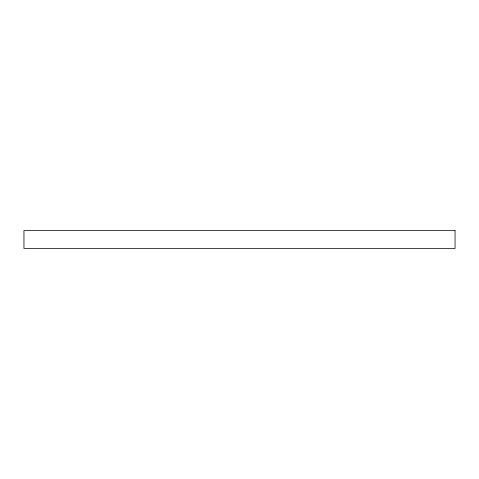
<?xml version="1.0" encoding="UTF-8"?>
<svg xmlns="http://www.w3.org/2000/svg" width="479" height="479" viewBox="0 0 479 479"><rect width="100%" height="100%" fill="white"/><g stroke="black" fill="none" stroke-linecap="round" stroke-linejoin="round"><path stroke-width="0.72" d="M455.05 230.519L23.95 230.519L23.95 248.481L455.05 248.481L455.05 230.519"/></g></svg>
